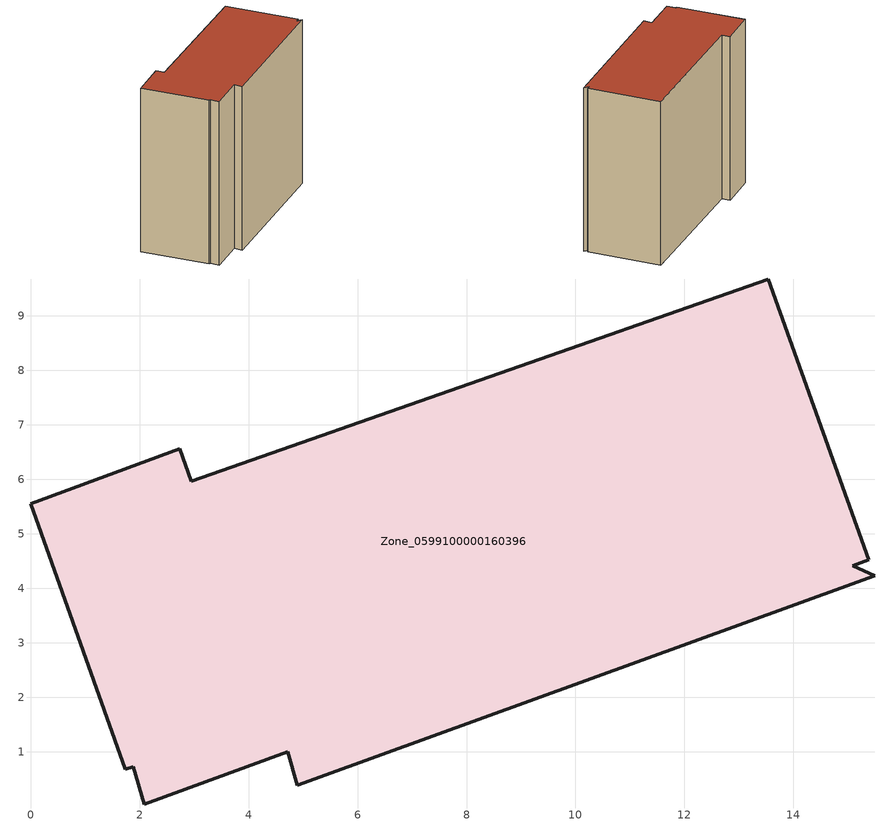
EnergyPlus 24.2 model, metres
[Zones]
Zone_0599100000160396
 floor ground (C_G): 15.49,4.23 4.89,0.38 4.72,1 2.08,0.04 1.88,0.72 1.74,0.67 0,5.55 2.74,6.56 2.95,5.96 13.54,9.68 15.39,4.52 15.09,4.41 z0
 wall outside (C_F): 4.89,0.38 15.49,4.23 15.09,4.41 15.39,4.52 13.54,9.68 2.95,5.96 2.74,6.56 0,5.55 1.74,0.67 1.88,0.72 2.08,0.04 4.72,1 4.89,0.38 z0:12.74
 roof outside (C_R): 1.88,0.72 2.08,0.04 4.72,1 4.89,0.38 15.49,4.23 15.09,4.41 15.39,4.52 13.54,9.68 2.95,5.96 2.74,6.56 0,5.55 1.74,0.67 z12.74
[BUILDING]
Pand.0599100000160396: North Axis=0; Terrain=City; Loads Convergence Tolerance Value=0.04; Temperature Convergence Tolerance Value=0.4; Solar Distribution=FullExterior; Maximum Number of Warmup Days=25; Minimum Number of Warmup Days=1
[Site:Location]
Rotterdam.The.Hague.AP_ZH_NLD Design_Conditions: Latitude=51.96; Longitude=4.45; Time Zone=1; Elevation=-4.5
[SITE:GROUNDTEMPERATURE:BUILDINGSURFACE]
18, 18, 18, 18, 18, 18, 18, 18, 18, 18, 18, 18
[MATERIAL] Thermal Absorptance=0.9; Solar Absorptance=0.7; Visible Absorptance=0.7
Name | Roughness | Thickness | Conductivity | Density | Specific Heat
G.TI.1946 | MediumSmooth | 0.15 | 1 | 540 | 1210
F.TI.1946 | Rough | 0.3 | 0.857143 | 1920 | 840
R.TI.1946 | MediumRough | 0.2 | 0.1 | 1500 | 1000
[CONSTRUCTION]
C_G: G.TI.1946
C_F: F.TI.1946
C_R: R.TI.1946
[ZONE]
Zone_0599100000160396: Type=1; Multiplier=1; Ceiling Height=Autocalculate; Volume=Autocalculate; Floor Area=autocalculate; Part of Total Floor Area=Yes
[ZONEINFILTRATION:DESIGNFLOWRATE]
Infil_Zone_0599100000160396: Zone or ZoneList or Space or SpaceList=Zone_0599100000160396; Schedule=AlwaysOn; Design Flow Rate Calculation Method=Flow/Area; Flow Rate per Floor Area=0.003; Constant Term Coefficient=1; Temperature Term Coefficient=0; Velocity Term Coefficient=0; Velocity Squared Term Coefficient=0
[HVACTEMPLATE:ZONE:IDEALLOADSAIRSYSTEM]
Zone_0599100000160396: Maximum Heating Supply Air Temperature=50; Minimum Cooling Supply Air Temperature=13; Maximum Heating Supply Air Humidity Ratio=0.0156; Minimum Cooling Supply Air Humidity Ratio=0.0077; Heating Limit=NoLimit; Cooling Limit=NoLimit; Dehumidification Control Type=ConstantSensibleHeatRatio; Cooling Sensible Heat Ratio=0.7; Dehumidification Setpoint=60; Humidification Control Type=None; Humidification Setpoint=30; Outdoor Air Method=None; Outdoor Air Flow Rate per Person=0.00944; Outdoor Air Flow Rate per Zone Floor Area=0; Outdoor Air Flow Rate per Zone=0; Demand Controlled Ventilation Type=None; Outdoor Air Economizer Type=NoEconomizer; Heat Recovery Type=None; Sensible Heat Recovery Effectiveness=0.7; Latent Heat Recovery Effectiveness=0.65
[ZONECONTROL:THERMOSTAT]
ThermostatControl_Zone_0599100000160396: Zone or ZoneList=Zone_0599100000160396; Control Type Schedule=DualSetpointControlType; Control 1=Thermostat_Zone_0599100000160396; Temperature Difference Between Cutout And Setpoint=0
[THERMOSTATSETPOINT:DUALSETPOINT]
Thermostat_Zone_0599100000160396: Heating Setpoint Temperature Schedule=HeatingSetpoint_Zone_0599100000160396; Cooling Setpoint Temperature Schedule=CoolingSetpoint_Zone_0599100000160396
[SCHEDULE:COMPACT]
HeatingSetpoint_Zone_0599100000160396: Through: 12/31, For: AllDays, Until: 24:00, 21
CoolingSetpoint_Zone_0599100000160396: Through: 12/31, For: AllDays, Until: 24:00, 24
DualSetpointControlType: Through: 12/31, For: AllDays, Until: 24:00, 4
AlwaysOn: Through: 12/31, For: AllDays, Until: 24:00, 1
